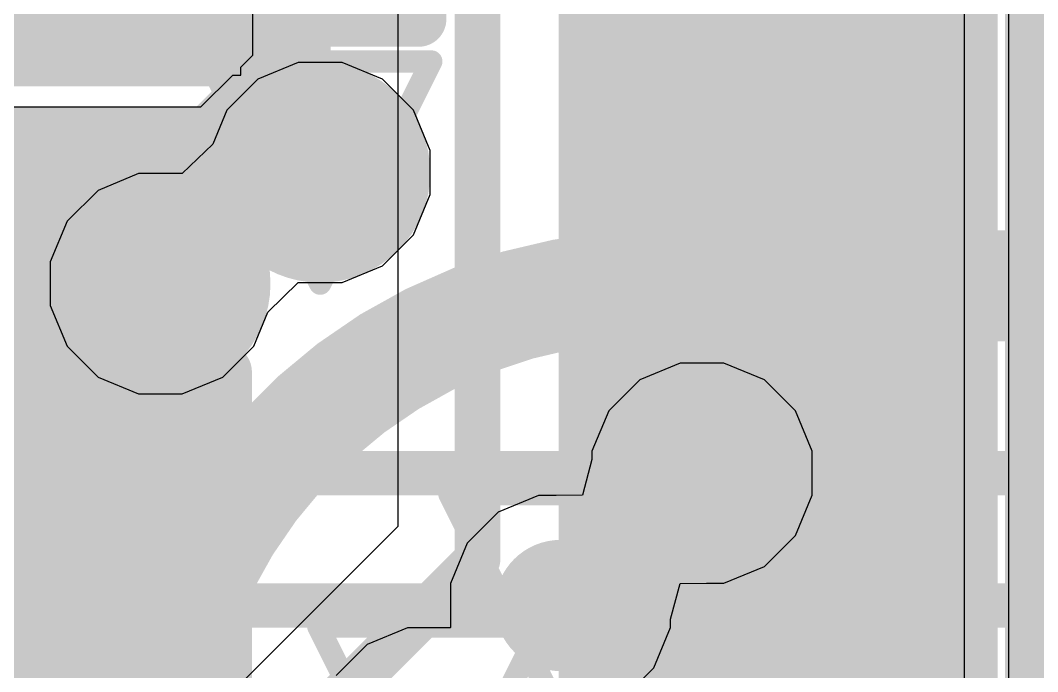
# Model space of a CAD drawing. Header units: inches. Extents: x -6 to 283, y -12 to 154.
# Drawn here: x 34.235 to 36.56, y -1.873 to -0.385 of the extents above; entities that cross this region are included whole.
import ezdxf

# ---------------------------------------------------------------- set-up
doc = ezdxf.new("R2010")
doc.units = ezdxf.units.IN
for name, color, linetype in [('Bottom Layer', 5, 'Continuous'), ('Bottom Overlay', 54, 'Continuous'), ('Bottom Paste', 16, 'Continuous'), ('Bottom Solder', 6, 'Continuous'), ('Drill Drawing', 1, 'Continuous'), ('GND-1', 16, 'Continuous'), ('GND-2', 90, 'Continuous'), ('GND-3', 216, 'Continuous'), ('GND-4', 54, 'Continuous'), ('PWR-1', 156, 'Continuous'), ('PWR-2', 130, 'Continuous'), ('Signal L1', 76, 'Continuous'), ('Signal L2', 6, 'Continuous'), ('Top Layer', 1, 'Continuous'), ('Top Overlay', 2, 'Continuous'), ('Top Paste', 8, 'Continuous'), ('Top Solder', 216, 'Continuous'), ('Via Holes', 16, 'Continuous')]:
    doc.layers.add(name, color=color, linetype=linetype)

# ---------------------------------------------------------------- blocks, each defined once
blk = doc.blocks.new('C___0402_B_17')
at = {"layer": 'Bottom Layer'}
for points in [[(-0.2413, 0.3175), (-0.2413, -0.3175), (-0.6985, -0.3175), (-0.6985, 0.3175)], [(0.6985, 0.3175), (0.6985, -0.3175), (0.2413, -0.3175), (0.2413, 0.3175)]]:
    blk.add_hatch(color=5, dxfattribs=at).paths.add_polyline_path(points)
at = {"layer": 'Bottom Paste'}
for points in [[(-0.2413, 0.3175), (-0.2413, -0.3175), (-0.6985, -0.3175), (-0.6985, 0.3175)], [(0.6985, 0.3175), (0.6985, -0.3175), (0.2413, -0.3175), (0.2413, 0.3175)]]:
    blk.add_hatch(color=16, dxfattribs=at).paths.add_polyline_path(points)
at = {"layer": 'Bottom Solder'}
for points in [[(-0.1813, 0.3775), (-0.1813, -0.3775), (-0.7585, -0.3775), (-0.7585, 0.3775)], [(0.7585, 0.3775), (0.7585, -0.3775), (0.1813, -0.3775), (0.1813, 0.3775)]]:
    blk.add_hatch(color=6, dxfattribs=at).paths.add_polyline_path(points)
at = {"layer": 'Bottom Overlay'}
for points in [[(-0.7874, -0.4064, 0.127, 0.127, 0), (-0.7874, 0.4064, 0.127, 0.127, 0)], [(-0.7874, 0.4064, 0.127, 0.127, 0), (-0.2794, 0.4064, 0.127, 0.127, 0)], [(0.2794, 0.4064, 0.127, 0.127, 0), (0.7874, 0.4064, 0.127, 0.127, 0)], [(0.7874, -0.4064, 0.127, 0.127, 0), (0.7874, 0.4064, 0.127, 0.127, 0)], [(-0.7874, -0.4064, 0.127, 0.127, 0), (-0.2794, -0.4064, 0.127, 0.127, 0)], [(0.2794, -0.4064, 0.127, 0.127, 0), (0.7874, -0.4064, 0.127, 0.127, 0)]]:
    blk.add_lwpolyline(points, format="xyseb", dxfattribs=at)
for points in [[(-0.8191, 0.4064, 0.0635, 0.0635, 1), (-0.7556, 0.4064, 0.0635, 0.0635, 1)], [(-0.8191, 0.4064, 0.0635, 0.0635, 1), (-0.7556, 0.4064, 0.0635, 0.0635, 1)], [(-0.3111, 0.4064, 0.0635, 0.0635, 1), (-0.2477, 0.4064, 0.0635, 0.0635, 1)], [(0.2477, 0.4064, 0.0635, 0.0635, 1), (0.3111, 0.4064, 0.0635, 0.0635, 1)], [(0.7556, 0.4064, 0.0635, 0.0635, 1), (0.8191, 0.4064, 0.0635, 0.0635, 1)], [(0.7556, 0.4064, 0.0635, 0.0635, 1), (0.8191, 0.4064, 0.0635, 0.0635, 1)], [(-0.8191, -0.4064, 0.0635, 0.0635, 1), (-0.7556, -0.4064, 0.0635, 0.0635, 1)], [(-0.8191, -0.4064, 0.0635, 0.0635, 1), (-0.7556, -0.4064, 0.0635, 0.0635, 1)], [(-0.3111, -0.4064, 0.0635, 0.0635, 1), (-0.2477, -0.4064, 0.0635, 0.0635, 1)], [(0.2477, -0.4064, 0.0635, 0.0635, 1), (0.3111, -0.4064, 0.0635, 0.0635, 1)], [(0.7556, -0.4064, 0.0635, 0.0635, 1), (0.8191, -0.4064, 0.0635, 0.0635, 1)], [(0.7556, -0.4064, 0.0635, 0.0635, 1), (0.8191, -0.4064, 0.0635, 0.0635, 1)]]:
    blk.add_lwpolyline(points, format="xyseb", close=True, dxfattribs=at)
blk = doc.blocks.new('68_QFN__7_7__B_43')
at = {"layer": 'Bottom Layer'}
for points in [[(3.035, 1.51), (3.835, 1.51), (3.835, 1.29), (3.035, 1.29)], [(3.035, 1.16), (3.835, 1.16), (3.835, 0.94), (3.035, 0.94)], [(3.035, 0.81), (3.835, 0.81), (3.835, 0.59), (3.035, 0.59)], [(3.035, 0.46), (3.835, 0.46), (3.835, 0.24), (3.035, 0.24)]]:
    blk.add_hatch(color=5, dxfattribs=at).paths.add_polyline_path(points)
at = {"layer": 'Bottom Paste'}
for points in [[(3.035, 1.51), (3.835, 1.51), (3.835, 1.29), (3.035, 1.29)], [(3.035, 1.16), (3.835, 1.16), (3.835, 0.94), (3.035, 0.94)], [(3.035, 0.81), (3.835, 0.81), (3.835, 0.59), (3.035, 0.59)], [(3.035, 0.46), (3.835, 0.46), (3.835, 0.24), (3.035, 0.24)]]:
    blk.add_hatch(color=16, dxfattribs=at).paths.add_polyline_path(points)
at = {"layer": 'Bottom Solder'}
for points in [[(-2.9166, 2.9166), (2.9166, 2.9166), (2.9166, -2.9166), (-2.9166, -2.9166)], [(2.9334, 1.9616), (3.9366, 1.9616), (3.9366, 1.5384), (2.9334, 1.5384)], [(2.9334, 1.6116), (3.9366, 1.6116), (3.9366, 1.1884), (2.9334, 1.1884)], [(2.9334, 1.2616), (3.9366, 1.2616), (3.9366, 0.8384), (2.9334, 0.8384)], [(2.9334, 0.9116), (3.9366, 0.9116), (3.9366, 0.4884), (2.9334, 0.4884)], [(2.9334, 0.5616), (3.9366, 0.5616), (3.9366, 0.1384), (2.9334, 0.1384)], [(2.9334, 0.2116), (3.9366, 0.2116), (3.9366, -0.2116), (2.9334, -0.2116)]]:
    blk.add_hatch(color=6, dxfattribs=at).paths.add_polyline_path(points)
blk = doc.blocks.new('C___0402_436')
at = {"layer": 'Top Layer'}
for points in [[(-0.6985, -0.3175), (-0.6985, 0.3175), (-0.2413, 0.3175), (-0.2413, -0.3175)], [(0.2413, -0.3175), (0.2413, 0.3175), (0.6985, 0.3175), (0.6985, -0.3175)]]:
    blk.add_hatch(color=1, dxfattribs=at).paths.add_polyline_path(points)
at = {"layer": 'Top Paste'}
for points in [[(-0.6985, -0.3175), (-0.6985, 0.3175), (-0.2413, 0.3175), (-0.2413, -0.3175)], [(0.2413, -0.3175), (0.2413, 0.3175), (0.6985, 0.3175), (0.6985, -0.3175)]]:
    blk.add_hatch(color=8, dxfattribs=at).paths.add_polyline_path(points)
at = {"layer": 'Top Solder'}
for points in [[(-0.7585, -0.3775), (-0.7585, 0.3775), (-0.1813, 0.3775), (-0.1813, -0.3775)], [(0.1813, -0.3775), (0.1813, 0.3775), (0.7585, 0.3775), (0.7585, -0.3775)]]:
    blk.add_hatch(color=216, dxfattribs=at).paths.add_polyline_path(points)
at = {"layer": 'Top Overlay'}
for points in [[(-0.2794, 0.4064, 0.127, 0.127, 0), (-0.7874, 0.4064, 0.127, 0.127, 0)], [(-0.7874, -0.4064, 0.127, 0.127, 0), (-0.7874, 0.4064, 0.127, 0.127, 0)], [(0.7874, 0.4064, 0.127, 0.127, 0), (0.2794, 0.4064, 0.127, 0.127, 0)], [(0.7874, -0.4064, 0.127, 0.127, 0), (0.7874, 0.4064, 0.127, 0.127, 0)], [(-0.2794, -0.4064, 0.127, 0.127, 0), (-0.7874, -0.4064, 0.127, 0.127, 0)], [(0.7874, -0.4064, 0.127, 0.127, 0), (0.2794, -0.4064, 0.127, 0.127, 0)]]:
    blk.add_lwpolyline(points, format="xyseb", dxfattribs=at)
for points in [[(-0.8191, 0.4064, 0.0635, 0.0635, 1), (-0.7556, 0.4064, 0.0635, 0.0635, 1)], [(-0.8191, 0.4064, 0.0635, 0.0635, 1), (-0.7556, 0.4064, 0.0635, 0.0635, 1)], [(-0.3111, 0.4064, 0.0635, 0.0635, 1), (-0.2477, 0.4064, 0.0635, 0.0635, 1)], [(0.2477, 0.4064, 0.0635, 0.0635, 1), (0.3111, 0.4064, 0.0635, 0.0635, 1)], [(0.7556, 0.4064, 0.0635, 0.0635, 1), (0.8191, 0.4064, 0.0635, 0.0635, 1)], [(0.7556, 0.4064, 0.0635, 0.0635, 1), (0.8191, 0.4064, 0.0635, 0.0635, 1)], [(-0.8191, -0.4064, 0.0635, 0.0635, 1), (-0.7556, -0.4064, 0.0635, 0.0635, 1)], [(-0.8191, -0.4064, 0.0635, 0.0635, 1), (-0.7556, -0.4064, 0.0635, 0.0635, 1)], [(-0.3111, -0.4064, 0.0635, 0.0635, 1), (-0.2477, -0.4064, 0.0635, 0.0635, 1)], [(0.2477, -0.4064, 0.0635, 0.0635, 1), (0.3111, -0.4064, 0.0635, 0.0635, 1)], [(0.7556, -0.4064, 0.0635, 0.0635, 1), (0.8191, -0.4064, 0.0635, 0.0635, 1)], [(0.7556, -0.4064, 0.0635, 0.0635, 1), (0.8191, -0.4064, 0.0635, 0.0635, 1)]]:
    blk.add_lwpolyline(points, format="xyseb", close=True, dxfattribs=at)
blk = doc.blocks.new('C___0402_B_446')
at = {"layer": 'Bottom Layer'}
for points in [[(-0.2413, 0.3175), (-0.2413, -0.3175), (-0.6985, -0.3175), (-0.6985, 0.3175)], [(0.6985, 0.3175), (0.6985, -0.3175), (0.2413, -0.3175), (0.2413, 0.3175)]]:
    blk.add_hatch(color=5, dxfattribs=at).paths.add_polyline_path(points)
at = {"layer": 'Bottom Paste'}
for points in [[(-0.2413, 0.3175), (-0.2413, -0.3175), (-0.6985, -0.3175), (-0.6985, 0.3175)], [(0.6985, 0.3175), (0.6985, -0.3175), (0.2413, -0.3175), (0.2413, 0.3175)]]:
    blk.add_hatch(color=16, dxfattribs=at).paths.add_polyline_path(points)
at = {"layer": 'Bottom Solder'}
for points in [[(-0.1813, 0.3775), (-0.1813, -0.3775), (-0.7585, -0.3775), (-0.7585, 0.3775)], [(0.7585, 0.3775), (0.7585, -0.3775), (0.1813, -0.3775), (0.1813, 0.3775)]]:
    blk.add_hatch(color=6, dxfattribs=at).paths.add_polyline_path(points)
at = {"layer": 'Bottom Overlay'}
for points in [[(-0.2794, 0.4064, 0.127, 0.127, 0), (-0.7874, 0.4064, 0.127, 0.127, 0)], [(-0.7874, 0.4064, 0.127, 0.127, 0), (-0.7874, -0.4064, 0.127, 0.127, 0)], [(0.7874, 0.4064, 0.127, 0.127, 0), (0.2794, 0.4064, 0.127, 0.127, 0)], [(0.7874, 0.4064, 0.127, 0.127, 0), (0.7874, -0.4064, 0.127, 0.127, 0)], [(-0.2794, -0.4064, 0.127, 0.127, 0), (-0.7874, -0.4064, 0.127, 0.127, 0)], [(0.7874, -0.4064, 0.127, 0.127, 0), (0.2794, -0.4064, 0.127, 0.127, 0)]]:
    blk.add_lwpolyline(points, format="xyseb", dxfattribs=at)
for points in [[(-0.8191, 0.4064, 0.0635, 0.0635, 1), (-0.7556, 0.4064, 0.0635, 0.0635, 1)], [(-0.8191, 0.4064, 0.0635, 0.0635, 1), (-0.7556, 0.4064, 0.0635, 0.0635, 1)], [(-0.3111, 0.4064, 0.0635, 0.0635, 1), (-0.2477, 0.4064, 0.0635, 0.0635, 1)], [(0.2477, 0.4064, 0.0635, 0.0635, 1), (0.3111, 0.4064, 0.0635, 0.0635, 1)], [(0.7556, 0.4064, 0.0635, 0.0635, 1), (0.8191, 0.4064, 0.0635, 0.0635, 1)], [(0.7556, 0.4064, 0.0635, 0.0635, 1), (0.8191, 0.4064, 0.0635, 0.0635, 1)], [(-0.8191, -0.4064, 0.0635, 0.0635, 1), (-0.7556, -0.4064, 0.0635, 0.0635, 1)], [(-0.8191, -0.4064, 0.0635, 0.0635, 1), (-0.7556, -0.4064, 0.0635, 0.0635, 1)], [(-0.3111, -0.4064, 0.0635, 0.0635, 1), (-0.2477, -0.4064, 0.0635, 0.0635, 1)], [(0.2477, -0.4064, 0.0635, 0.0635, 1), (0.3111, -0.4064, 0.0635, 0.0635, 1)], [(0.7556, -0.4064, 0.0635, 0.0635, 1), (0.8191, -0.4064, 0.0635, 0.0635, 1)], [(0.7556, -0.4064, 0.0635, 0.0635, 1), (0.8191, -0.4064, 0.0635, 0.0635, 1)]]:
    blk.add_lwpolyline(points, format="xyseb", close=True, dxfattribs=at)

msp = doc.modelspace()

# ---------------------------------------------------------------- hatches: boundary and pattern name
at = {"layer": 'Bottom Layer'}
msp.add_hatch(color=5, dxfattribs=at).paths.add_polyline_path([(34.0363, -1.9119), (34.7341, -1.9119), (34.7341, -0.5826), (34.0363, -0.5826)])
h = msp.add_hatch(color=5, dxfattribs=at)
edge = h.paths.add_edge_path()
edge.add_arc((34.9206, -0.7326), 0.15, 0, 360)
h = msp.add_hatch(color=5, dxfattribs=at)
edge = h.paths.add_edge_path()
edge.add_arc((34.5554, -0.9866), 0.15, 0, 360)
at = {"layer": 'Bottom Solder'}
h = msp.add_hatch(color=6, dxfattribs=at)
edge = h.paths.add_edge_path()
edge.add_arc((34.9206, -0.7326), 0.2516, 0, 360)
h = msp.add_hatch(color=6, dxfattribs=at)
edge = h.paths.add_edge_path()
edge.add_arc((34.5554, -0.9866), 0.2516, 0, 360)
at = {"layer": 'GND-1'}
h = msp.add_hatch(color=16, dxfattribs=at)
edge = h.paths.add_edge_path()
edge.add_arc((34.9206, -0.7326), 0.15, 0, 360)
h = msp.add_hatch(color=16, dxfattribs=at)
edge = h.paths.add_edge_path()
edge.add_arc((34.5554, -0.9866), 0.15, 0, 360)
at = {"layer": 'GND-2'}
h = msp.add_hatch(color=90, dxfattribs=at)
edge = h.paths.add_edge_path()
edge.add_arc((34.9206, -0.7326), 0.15, 0, 360)
h = msp.add_hatch(color=90, dxfattribs=at)
edge = h.paths.add_edge_path()
edge.add_arc((34.5554, -0.9866), 0.15, 0, 360)
h = msp.add_hatch(color=90, dxfattribs=at)
edge = h.paths.add_edge_path()
edge.add_arc((35.7933, -1.4197), 0.15, 0, 360)
h = msp.add_hatch(color=90, dxfattribs=at)
edge = h.paths.add_edge_path()
edge.add_arc((35.4699, -1.7221), 0.15, 0, 360)
at = {"layer": 'GND-3'}
h = msp.add_hatch(color=216, dxfattribs=at)
edge = h.paths.add_edge_path()
edge.add_arc((34.9206, -0.7326), 0.15, 0, 360)
h = msp.add_hatch(color=216, dxfattribs=at)
edge = h.paths.add_edge_path()
edge.add_arc((34.5554, -0.9866), 0.15, 0, 360)
h = msp.add_hatch(color=216, dxfattribs=at)
edge = h.paths.add_edge_path()
edge.add_arc((35.7933, -1.4197), 0.15, 0, 360)
h = msp.add_hatch(color=216, dxfattribs=at)
edge = h.paths.add_edge_path()
edge.add_arc((35.4699, -1.7221), 0.15, 0, 360)
at = {"layer": 'GND-4'}
h = msp.add_hatch(color=54, dxfattribs=at)
edge = h.paths.add_edge_path()
edge.add_arc((34.9206, -0.7326), 0.15, 0, 360)
h = msp.add_hatch(color=54, dxfattribs=at)
edge = h.paths.add_edge_path()
edge.add_arc((34.5554, -0.9866), 0.15, 0, 360)
at = {"layer": 'PWR-1'}
h = msp.add_hatch(color=156, dxfattribs=at)
edge = h.paths.add_edge_path()
edge.add_arc((34.9206, -0.7326), 0.15, 0, 360)
h = msp.add_hatch(color=156, dxfattribs=at)
edge = h.paths.add_edge_path()
edge.add_arc((34.5554, -0.9866), 0.15, 0, 360)
h = msp.add_hatch(color=156, dxfattribs=at)
edge = h.paths.add_edge_path()
edge.add_arc((35.7933, -1.4197), 0.15, 0, 360)
h = msp.add_hatch(color=156, dxfattribs=at)
edge = h.paths.add_edge_path()
edge.add_arc((35.4699, -1.7221), 0.15, 0, 360)
at = {"layer": 'PWR-2'}
h = msp.add_hatch(color=130, dxfattribs=at)
edge = h.paths.add_edge_path()
edge.add_arc((34.9206, -0.7326), 0.15, 0, 360)
h = msp.add_hatch(color=130, dxfattribs=at)
edge = h.paths.add_edge_path()
edge.add_arc((34.5554, -0.9866), 0.15, 0, 360)
h = msp.add_hatch(color=130, dxfattribs=at)
edge = h.paths.add_edge_path()
edge.add_arc((35.7933, -1.4197), 0.15, 0, 360)
h = msp.add_hatch(color=130, dxfattribs=at)
edge = h.paths.add_edge_path()
edge.add_arc((35.4699, -1.7221), 0.15, 0, 360)
at = {"layer": 'Signal L1'}
h = msp.add_hatch(color=76, dxfattribs=at)
edge = h.paths.add_edge_path()
edge.add_arc((34.9206, -0.7326), 0.15, 0, 360)
h = msp.add_hatch(color=76, dxfattribs=at)
edge = h.paths.add_edge_path()
edge.add_arc((34.5554, -0.9866), 0.15, 0, 360)
h = msp.add_hatch(color=76, dxfattribs=at)
edge = h.paths.add_edge_path()
edge.add_arc((35.7933, -1.4197), 0.15, 0, 360)
h = msp.add_hatch(color=76, dxfattribs=at)
edge = h.paths.add_edge_path()
edge.add_arc((35.4699, -1.7221), 0.15, 0, 360)
at = {"layer": 'Signal L2'}
h = msp.add_hatch(color=6, dxfattribs=at)
edge = h.paths.add_edge_path()
edge.add_arc((34.9206, -0.7326), 0.15, 0, 360)
h = msp.add_hatch(color=6, dxfattribs=at)
edge = h.paths.add_edge_path()
edge.add_arc((34.5554, -0.9866), 0.15, 0, 360)
h = msp.add_hatch(color=6, dxfattribs=at)
edge = h.paths.add_edge_path()
edge.add_arc((35.7933, -1.4197), 0.15, 0, 360)
h = msp.add_hatch(color=6, dxfattribs=at)
edge = h.paths.add_edge_path()
edge.add_arc((35.4699, -1.7221), 0.15, 0, 360)
at = {"layer": 'Top Layer'}
h = msp.add_hatch(color=1, dxfattribs=at)
edge = h.paths.add_edge_path()
edge.add_arc((34.9206, -0.7326), 0.15, 0, 360)
h = msp.add_hatch(color=1, dxfattribs=at)
edge = h.paths.add_edge_path()
edge.add_arc((34.5554, -0.9866), 0.15, 0, 360)
at = {"layer": 'Top Solder'}
h = msp.add_hatch(color=216, dxfattribs=at)
edge = h.paths.add_edge_path()
edge.add_arc((34.9206, -0.7326), 0.2516, 0, 360)
h = msp.add_hatch(color=216, dxfattribs=at)
edge = h.paths.add_edge_path()
edge.add_arc((34.5554, -0.9866), 0.2516, 0, 360)
at = {"layer": 'Via Holes'}
h = msp.add_hatch(color=7, dxfattribs=at)
edge = h.paths.add_edge_path()
edge.add_arc((34.9206, -0.7326), 0.075, 0, 360)
h = msp.add_hatch(color=7, dxfattribs=at)
edge = h.paths.add_edge_path()
edge.add_arc((34.5554, -0.9866), 0.075, 0, 360)
h = msp.add_hatch(color=7, dxfattribs=at)
edge = h.paths.add_edge_path()
edge.add_arc((35.7933, -1.4197), 0.075, 0, 360)
h = msp.add_hatch(color=7, dxfattribs=at)
edge = h.paths.add_edge_path()
edge.add_arc((35.4699, -1.7221), 0.075, 0, 360)

# ---------------------------------------------------------------- linework, layer by layer
at = {"layer": 'Bottom Layer'}
for p, q in [((36.4942, -0.8402), (36.4942, 0.3115)), ((34.7665, -0.464), (34.7665, 0.1054)), ((35.0977, -0.0798), (35.0977, -1.5415)), ((34.7392, -0.4913), (34.7665, -0.464)), ((34.6479, -0.5826), (34.7207, -0.5097)), ((34.7207, -0.5097), (34.7392, -0.5097)), ((34.7392, -0.5097), (34.7392, -0.4913)), ((34.0363, -0.5826), (34.6479, -0.5826)), ((36.4942, -1.8902), (36.4942, -0.8402)), ((35.0977, -1.5415), (34.6147, -2.0245))]:
    msp.add_line(p, q, dxfattribs=at)
for points in [[(34.8554, -0.4903, 0.1778, 0.1778, 0), (34.8554, 0.0268, 0.1778, 0.1778, 0)], [(35.2803, -1.6172, 0.1041, 0.1041, 0), (35.2803, -0.0798, 0.1041, 0.1041, 0)], [(34.6742, -0.6715, 0.1778, 0.1778, 0), (34.8554, -0.4903, 0.1778, 0.1778, 0)], [(34.5813, -0.7354, 0.1778, 0.1778, 0), (34.6452, -0.6715, 0.1778, 0.1778, 0)], [(34.6452, -0.6715, 0.1778, 0.1778, 0), (34.6742, -0.6715, 0.1778, 0.1778, 0)], [(34.5813, -0.7644, 0.1778, 0.1778, 0), (34.5813, -0.7354, 0.1778, 0.1778, 0)], [(34.3836, -0.9621, 0.1778, 0.1778, 0), (34.5813, -0.7644, 0.1778, 0.1778, 0)], [(34.3836, -1.5944, 0.1778, 0.1778, 0), (34.3836, -0.9621, 0.1778, 0.1778, 0)], [(34.3836, -2.5139, 0.1041, 0.1041, 0), (35.2803, -1.6172, 0.1041, 0.1041, 0)]]:
    msp.add_lwpolyline(points, format="xyseb", dxfattribs=at)
for points in [[(34.8109, -0.4903, 0.0889, 0.0889, 1), (34.8998, -0.4903, 0.0889, 0.0889, 1)], [(34.8109, -0.4903, 0.0889, 0.0889, 1), (34.8998, -0.4903, 0.0889, 0.0889, 1)], [(34.6008, -0.6715, 0.0889, 0.0889, 1), (34.6897, -0.6715, 0.0889, 0.0889, 1)], [(34.6008, -0.6715, 0.0889, 0.0889, 1), (34.6897, -0.6715, 0.0889, 0.0889, 1)], [(34.6298, -0.6715, 0.0889, 0.0889, 1), (34.7187, -0.6715, 0.0889, 0.0889, 1)], [(34.6298, -0.6715, 0.0889, 0.0889, 1), (34.7187, -0.6715, 0.0889, 0.0889, 1)], [(34.5369, -0.7354, 0.0889, 0.0889, 1), (34.6258, -0.7354, 0.0889, 0.0889, 1)], [(34.5369, -0.7354, 0.0889, 0.0889, 1), (34.6258, -0.7354, 0.0889, 0.0889, 1)], [(34.5369, -0.7644, 0.0889, 0.0889, 1), (34.6258, -0.7644, 0.0889, 0.0889, 1)], [(34.5369, -0.7644, 0.0889, 0.0889, 1), (34.6258, -0.7644, 0.0889, 0.0889, 1)], [(34.3391, -0.9621, 0.0889, 0.0889, 1), (34.428, -0.9621, 0.0889, 0.0889, 1)], [(34.3391, -0.9621, 0.0889, 0.0889, 1), (34.428, -0.9621, 0.0889, 0.0889, 1)], [(34.3391, -1.5944, 0.0889, 0.0889, 1), (34.428, -1.5944, 0.0889, 0.0889, 1)], [(35.2543, -1.6172, 0.0521, 0.0521, 1), (35.3063, -1.6172, 0.0521, 0.0521, 1)], [(35.2543, -1.6172, 0.0521, 0.0521, 1), (35.3063, -1.6172, 0.0521, 0.0521, 1)]]:
    msp.add_lwpolyline(points, format="xyseb", close=True, dxfattribs=at)
at = {"layer": 'Drill Drawing'}
for points in [[(34.6666, -0.4786, 0.0508, 0.0508, 0), (35.1746, -0.4786, 0.0508, 0.0508, 0)], [(34.6666, -0.4786, 0.0508, 0.0508, 0), (34.9206, -0.9866, 0.0508, 0.0508, 0)], [(34.9206, -0.9866, 0.0508, 0.0508, 0), (35.1746, -0.4786, 0.0508, 0.0508, 0)], [(34.3014, -0.7326, 0.0508, 0.0508, 0), (34.8094, -0.7326, 0.0508, 0.0508, 0)], [(34.3014, -0.7326, 0.0508, 0.0508, 0), (34.5554, -1.2406, 0.0508, 0.0508, 0)], [(34.5554, -1.2406, 0.0508, 0.0508, 0), (34.8094, -0.7326, 0.0508, 0.0508, 0)], [(35.5393, -1.1657, 0.0508, 0.0508, 0), (36.0473, -1.1657, 0.0508, 0.0508, 0)], [(35.5393, -1.1657, 0.0508, 0.0508, 0), (35.7933, -1.6737, 0.0508, 0.0508, 0)], [(35.7933, -1.6737, 0.0508, 0.0508, 0), (36.0473, -1.1657, 0.0508, 0.0508, 0)], [(35.2159, -1.4681, 0.0508, 0.0508, 0), (35.7239, -1.4681, 0.0508, 0.0508, 0)], [(35.2159, -1.4681, 0.0508, 0.0508, 0), (35.4699, -1.9761, 0.0508, 0.0508, 0)], [(35.4699, -1.9761, 0.0508, 0.0508, 0), (35.7239, -1.4681, 0.0508, 0.0508, 0)], [(34.9163, -1.7705, 0.0508, 0.0508, 0), (35.4243, -1.7705, 0.0508, 0.0508, 0)], [(34.9163, -1.7705, 0.0508, 0.0508, 0), (35.1703, -2.2785, 0.0508, 0.0508, 0)], [(35.1703, -2.2785, 0.0508, 0.0508, 0), (35.4243, -1.7705, 0.0508, 0.0508, 0)]]:
    msp.add_lwpolyline(points, format="xyseb", dxfattribs=at)
for points in [[(34.6539, -0.4786, 0.0254, 0.0254, 1), (34.6793, -0.4786, 0.0254, 0.0254, 1)], [(34.6539, -0.4786, 0.0254, 0.0254, 1), (34.6793, -0.4786, 0.0254, 0.0254, 1)], [(35.1619, -0.4786, 0.0254, 0.0254, 1), (35.1873, -0.4786, 0.0254, 0.0254, 1)], [(35.1619, -0.4786, 0.0254, 0.0254, 1), (35.1873, -0.4786, 0.0254, 0.0254, 1)], [(34.2887, -0.7326, 0.0254, 0.0254, 1), (34.3141, -0.7326, 0.0254, 0.0254, 1)], [(34.2887, -0.7326, 0.0254, 0.0254, 1), (34.3141, -0.7326, 0.0254, 0.0254, 1)], [(34.7967, -0.7326, 0.0254, 0.0254, 1), (34.8221, -0.7326, 0.0254, 0.0254, 1)], [(34.7967, -0.7326, 0.0254, 0.0254, 1), (34.8221, -0.7326, 0.0254, 0.0254, 1)], [(34.9079, -0.9866, 0.0254, 0.0254, 1), (34.9333, -0.9866, 0.0254, 0.0254, 1)], [(34.9079, -0.9866, 0.0254, 0.0254, 1), (34.9333, -0.9866, 0.0254, 0.0254, 1)], [(35.5266, -1.1657, 0.0254, 0.0254, 1), (35.552, -1.1657, 0.0254, 0.0254, 1)], [(35.5266, -1.1657, 0.0254, 0.0254, 1), (35.552, -1.1657, 0.0254, 0.0254, 1)], [(36.0346, -1.1657, 0.0254, 0.0254, 1), (36.06, -1.1657, 0.0254, 0.0254, 1)], [(36.0346, -1.1657, 0.0254, 0.0254, 1), (36.06, -1.1657, 0.0254, 0.0254, 1)], [(34.5427, -1.2406, 0.0254, 0.0254, 1), (34.5681, -1.2406, 0.0254, 0.0254, 1)], [(34.5427, -1.2406, 0.0254, 0.0254, 1), (34.5681, -1.2406, 0.0254, 0.0254, 1)], [(35.2032, -1.4681, 0.0254, 0.0254, 1), (35.2286, -1.4681, 0.0254, 0.0254, 1)], [(35.2032, -1.4681, 0.0254, 0.0254, 1), (35.2286, -1.4681, 0.0254, 0.0254, 1)], [(35.7112, -1.4681, 0.0254, 0.0254, 1), (35.7366, -1.4681, 0.0254, 0.0254, 1)], [(35.7112, -1.4681, 0.0254, 0.0254, 1), (35.7366, -1.4681, 0.0254, 0.0254, 1)], [(35.7806, -1.6737, 0.0254, 0.0254, 1), (35.806, -1.6737, 0.0254, 0.0254, 1)], [(35.7806, -1.6737, 0.0254, 0.0254, 1), (35.806, -1.6737, 0.0254, 0.0254, 1)], [(34.9036, -1.7705, 0.0254, 0.0254, 1), (34.929, -1.7705, 0.0254, 0.0254, 1)], [(34.9036, -1.7705, 0.0254, 0.0254, 1), (34.929, -1.7705, 0.0254, 0.0254, 1)], [(35.4116, -1.7705, 0.0254, 0.0254, 1), (35.437, -1.7705, 0.0254, 0.0254, 1)], [(35.4116, -1.7705, 0.0254, 0.0254, 1), (35.437, -1.7705, 0.0254, 0.0254, 1)]]:
    msp.add_lwpolyline(points, format="xyseb", close=True, dxfattribs=at)
at = {"layer": 'GND-1'}
for p, q in [((34.8705, -0.481), (34.778, -0.5193)), ((34.9706, -0.481), (34.8705, -0.481)), ((35.0631, -0.5193), (34.9706, -0.481)), ((34.778, -0.5193), (34.7073, -0.59)), ((35.1339, -0.59), (35.0631, -0.5193)), ((34.7073, -0.59), (34.6751, -0.6676)), ((35.1722, -0.6825), (35.1339, -0.59)), ((34.6751, -0.6676), (34.6054, -0.735)), ((35.1722, -0.7826), (35.1722, -0.6825)), ((34.5053, -0.735), (34.4129, -0.7733)), ((34.6054, -0.735), (34.5053, -0.735)), ((34.4129, -0.7733), (34.3421, -0.844)), ((35.1339, -0.8751), (35.1722, -0.7826)), ((34.3421, -0.844), (34.3038, -0.9365)), ((35.0631, -0.9459), (35.1339, -0.8751)), ((34.3038, -0.9365), (34.3038, -1.0366)), ((34.9706, -0.9842), (35.0631, -0.9459)), ((34.8008, -1.0515), (34.8705, -0.9842)), ((34.8705, -0.9842), (34.9706, -0.9842)), ((34.3038, -1.0366), (34.3421, -1.1291)), ((34.7687, -1.1291), (34.8008, -1.0515)), ((34.3421, -1.1291), (34.4129, -1.1999)), ((34.6979, -1.1999), (34.7687, -1.1291)), ((34.4129, -1.1999), (34.5053, -1.2382)), ((34.6054, -1.2382), (34.6979, -1.1999)), ((34.5053, -1.2382), (34.6054, -1.2382))]:
    msp.add_line(p, q, dxfattribs=at)
at = {"layer": 'GND-2'}
for p, q in [((34.8705, -0.481), (34.778, -0.5193)), ((34.9706, -0.481), (34.8705, -0.481)), ((35.0631, -0.5193), (34.9706, -0.481)), ((34.778, -0.5193), (34.7073, -0.59)), ((35.1339, -0.59), (35.0631, -0.5193)), ((34.7073, -0.59), (34.6751, -0.6676)), ((35.1722, -0.6825), (35.1339, -0.59)), ((34.6751, -0.6676), (34.6054, -0.735)), ((35.1722, -0.7826), (35.1722, -0.6825)), ((34.5053, -0.735), (34.4129, -0.7733)), ((34.6054, -0.735), (34.5053, -0.735)), ((34.4129, -0.7733), (34.3421, -0.844)), ((35.1339, -0.8751), (35.1722, -0.7826)), ((34.3421, -0.844), (34.3038, -0.9365)), ((35.0631, -0.9459), (35.1339, -0.8751)), ((34.3038, -0.9365), (34.3038, -1.0366)), ((34.9706, -0.9842), (35.0631, -0.9459)), ((34.8008, -1.0515), (34.8705, -0.9842)), ((34.8705, -0.9842), (34.9706, -0.9842)), ((34.3038, -1.0366), (34.3421, -1.1291)), ((34.7687, -1.1291), (34.8008, -1.0515)), ((34.3421, -1.1291), (34.4129, -1.1999)), ((34.6979, -1.1999), (34.7687, -1.1291)), ((35.7432, -1.1681), (35.6507, -1.2064)), ((35.8433, -1.1681), (35.7432, -1.1681)), ((35.9358, -1.2064), (35.8433, -1.1681)), ((34.4129, -1.1999), (34.5053, -1.2382)), ((34.6054, -1.2382), (34.6979, -1.1999)), ((35.6507, -1.2064), (35.58, -1.2772)), ((36.0066, -1.2772), (35.9358, -1.2064)), ((34.5053, -1.2382), (34.6054, -1.2382)), ((35.58, -1.2772), (35.5417, -1.3697)), ((36.0449, -1.3697), (36.0066, -1.2772)), ((35.5417, -1.3697), (35.5417, -1.3884)), ((36.0449, -1.4698), (36.0449, -1.3697)), ((35.5417, -1.3884), (35.52, -1.47)), ((35.4198, -1.4705), (35.3273, -1.5088)), ((35.4595, -1.4705), (35.4198, -1.4705)), ((35.52, -1.47), (35.4595, -1.4705)), ((36.0066, -1.5622), (36.0449, -1.4698)), ((35.3273, -1.5088), (35.2566, -1.5796)), ((35.2566, -1.5796), (35.2183, -1.6721)), ((35.9358, -1.633), (36.0066, -1.5622)), ((35.8433, -1.6713), (35.9358, -1.633)), ((35.2183, -1.6721), (35.2183, -1.7722)), ((35.7215, -1.7534), (35.7431, -1.6719)), ((35.7431, -1.6719), (35.8036, -1.6713)), ((35.8036, -1.6713), (35.8433, -1.6713)), ((35.7215, -1.7722), (35.7215, -1.7534)), ((35.1203, -1.7729), (35.0278, -1.8112)), ((35.2177, -1.7729), (35.1203, -1.7729)), ((35.2183, -1.7722), (35.2177, -1.7729)), ((35.6831, -1.8646), (35.7215, -1.7722)), ((35.0278, -1.8112), (34.957, -1.882)), ((35.6124, -1.9354), (35.6831, -1.8646))]:
    msp.add_line(p, q, dxfattribs=at)
at = {"layer": 'GND-3'}
for p, q in [((34.8705, -0.481), (34.778, -0.5193)), ((34.9706, -0.481), (34.8705, -0.481)), ((35.0631, -0.5193), (34.9706, -0.481)), ((34.778, -0.5193), (34.7073, -0.59)), ((35.1339, -0.59), (35.0631, -0.5193)), ((34.7073, -0.59), (34.6751, -0.6676)), ((35.1722, -0.6825), (35.1339, -0.59)), ((34.6751, -0.6676), (34.6054, -0.735)), ((35.1722, -0.7826), (35.1722, -0.6825)), ((34.5053, -0.735), (34.4129, -0.7733)), ((34.6054, -0.735), (34.5053, -0.735)), ((34.4129, -0.7733), (34.3421, -0.844)), ((35.1339, -0.8751), (35.1722, -0.7826)), ((34.3421, -0.844), (34.3038, -0.9365)), ((35.0631, -0.9459), (35.1339, -0.8751)), ((34.3038, -0.9365), (34.3038, -1.0366)), ((34.9706, -0.9842), (35.0631, -0.9459)), ((34.8008, -1.0515), (34.8705, -0.9842)), ((34.8705, -0.9842), (34.9706, -0.9842)), ((34.3038, -1.0366), (34.3421, -1.1291)), ((34.7687, -1.1291), (34.8008, -1.0515)), ((34.3421, -1.1291), (34.4129, -1.1999)), ((34.6979, -1.1999), (34.7687, -1.1291)), ((35.7432, -1.1681), (35.6507, -1.2064)), ((35.8433, -1.1681), (35.7432, -1.1681)), ((35.9358, -1.2064), (35.8433, -1.1681)), ((34.4129, -1.1999), (34.5053, -1.2382)), ((34.6054, -1.2382), (34.6979, -1.1999)), ((35.6507, -1.2064), (35.58, -1.2772)), ((36.0066, -1.2772), (35.9358, -1.2064)), ((34.5053, -1.2382), (34.6054, -1.2382)), ((35.58, -1.2772), (35.5417, -1.3697)), ((36.0449, -1.3697), (36.0066, -1.2772)), ((35.5417, -1.3697), (35.5417, -1.3884)), ((36.0449, -1.4698), (36.0449, -1.3697)), ((35.5417, -1.3884), (35.52, -1.47)), ((35.4198, -1.4705), (35.3273, -1.5088)), ((35.4595, -1.4705), (35.4198, -1.4705)), ((35.52, -1.47), (35.4595, -1.4705)), ((36.0066, -1.5622), (36.0449, -1.4698)), ((35.3273, -1.5088), (35.2566, -1.5796)), ((35.2566, -1.5796), (35.2183, -1.6721)), ((35.9358, -1.633), (36.0066, -1.5622)), ((35.8433, -1.6713), (35.9358, -1.633)), ((35.2183, -1.6721), (35.2183, -1.7722)), ((35.7215, -1.7534), (35.7431, -1.6719)), ((35.7431, -1.6719), (35.8036, -1.6713)), ((35.8036, -1.6713), (35.8433, -1.6713)), ((35.7215, -1.7722), (35.7215, -1.7534)), ((35.1203, -1.7729), (35.0278, -1.8112)), ((35.2177, -1.7729), (35.1203, -1.7729)), ((35.2183, -1.7722), (35.2177, -1.7729)), ((35.6831, -1.8646), (35.7215, -1.7722)), ((35.0278, -1.8112), (34.957, -1.882)), ((35.6124, -1.9354), (35.6831, -1.8646))]:
    msp.add_line(p, q, dxfattribs=at)
at = {"layer": 'GND-4'}
for p, q in [((34.8705, -0.481), (34.778, -0.5193)), ((34.9706, -0.481), (34.8705, -0.481)), ((35.0631, -0.5193), (34.9706, -0.481)), ((34.778, -0.5193), (34.7073, -0.59)), ((35.1339, -0.59), (35.0631, -0.5193)), ((34.7073, -0.59), (34.6751, -0.6676)), ((35.1722, -0.6825), (35.1339, -0.59)), ((34.6751, -0.6676), (34.6054, -0.735)), ((35.1722, -0.7826), (35.1722, -0.6825)), ((34.5053, -0.735), (34.4129, -0.7733)), ((34.6054, -0.735), (34.5053, -0.735)), ((34.4129, -0.7733), (34.3421, -0.844)), ((35.1339, -0.8751), (35.1722, -0.7826)), ((34.3421, -0.844), (34.3038, -0.9365)), ((35.0631, -0.9459), (35.1339, -0.8751)), ((34.3038, -0.9365), (34.3038, -1.0366)), ((34.9706, -0.9842), (35.0631, -0.9459)), ((34.8008, -1.0515), (34.8705, -0.9842)), ((34.8705, -0.9842), (34.9706, -0.9842)), ((34.3038, -1.0366), (34.3421, -1.1291)), ((34.7687, -1.1291), (34.8008, -1.0515)), ((34.3421, -1.1291), (34.4129, -1.1999)), ((34.6979, -1.1999), (34.7687, -1.1291)), ((34.4129, -1.1999), (34.5053, -1.2382)), ((34.6054, -1.2382), (34.6979, -1.1999)), ((34.5053, -1.2382), (34.6054, -1.2382))]:
    msp.add_line(p, q, dxfattribs=at)
at = {"layer": 'PWR-1'}
for p, q in [((36.3925, 3.4909), (36.3925, -4.6025)), ((34.8705, -0.481), (34.778, -0.5193)), ((34.9706, -0.481), (34.8705, -0.481)), ((35.0631, -0.5193), (34.9706, -0.481)), ((34.778, -0.5193), (34.7073, -0.59)), ((35.1339, -0.59), (35.0631, -0.5193)), ((34.7073, -0.59), (34.6751, -0.6676)), ((35.1722, -0.6825), (35.1339, -0.59)), ((34.6751, -0.6676), (34.6054, -0.735)), ((35.1722, -0.7826), (35.1722, -0.6825)), ((34.5053, -0.735), (34.4129, -0.7733)), ((34.6054, -0.735), (34.5053, -0.735)), ((34.4129, -0.7733), (34.3421, -0.844)), ((35.1339, -0.8751), (35.1722, -0.7826)), ((34.3421, -0.844), (34.3038, -0.9365)), ((35.0631, -0.9459), (35.1339, -0.8751)), ((34.3038, -0.9365), (34.3038, -1.0366)), ((34.9706, -0.9842), (35.0631, -0.9459)), ((34.8008, -1.0515), (34.8705, -0.9842)), ((34.8705, -0.9842), (34.9706, -0.9842)), ((34.3038, -1.0366), (34.3421, -1.1291)), ((34.7687, -1.1291), (34.8008, -1.0515)), ((34.3421, -1.1291), (34.4129, -1.1999)), ((34.6979, -1.1999), (34.7687, -1.1291)), ((35.7432, -1.1681), (35.6507, -1.2064)), ((35.8433, -1.1681), (35.7432, -1.1681)), ((35.9358, -1.2064), (35.8433, -1.1681)), ((34.4129, -1.1999), (34.5053, -1.2382)), ((34.6054, -1.2382), (34.6979, -1.1999)), ((35.6507, -1.2064), (35.58, -1.2772)), ((36.0066, -1.2772), (35.9358, -1.2064)), ((34.5053, -1.2382), (34.6054, -1.2382)), ((35.58, -1.2772), (35.5417, -1.3697)), ((36.0449, -1.3697), (36.0066, -1.2772)), ((35.5417, -1.3697), (35.5417, -1.3884)), ((36.0449, -1.4698), (36.0449, -1.3697)), ((35.5417, -1.3884), (35.52, -1.47)), ((35.4198, -1.4705), (35.3273, -1.5088)), ((35.4595, -1.4705), (35.4198, -1.4705)), ((35.52, -1.47), (35.4595, -1.4705)), ((36.0066, -1.5622), (36.0449, -1.4698)), ((35.3273, -1.5088), (35.2566, -1.5796)), ((35.2566, -1.5796), (35.2183, -1.6721)), ((35.9358, -1.633), (36.0066, -1.5622)), ((35.8433, -1.6713), (35.9358, -1.633)), ((35.2183, -1.6721), (35.2183, -1.7722)), ((35.7215, -1.7534), (35.7431, -1.6719)), ((35.7431, -1.6719), (35.8036, -1.6713)), ((35.8036, -1.6713), (35.8433, -1.6713)), ((35.7215, -1.7722), (35.7215, -1.7534)), ((35.1203, -1.7729), (35.0278, -1.8112)), ((35.2177, -1.7729), (35.1203, -1.7729)), ((35.2183, -1.7722), (35.2177, -1.7729)), ((35.6831, -1.8646), (35.7215, -1.7722)), ((35.0278, -1.8112), (34.957, -1.882)), ((35.6124, -1.9354), (35.6831, -1.8646))]:
    msp.add_line(p, q, dxfattribs=at)
at = {"layer": 'PWR-2'}
for p, q in [((35.7432, -1.1681), (35.6507, -1.2064)), ((35.8433, -1.1681), (35.7432, -1.1681)), ((35.9358, -1.2064), (35.8433, -1.1681)), ((35.6507, -1.2064), (35.58, -1.2772)), ((36.0066, -1.2772), (35.9358, -1.2064)), ((35.58, -1.2772), (35.5417, -1.3697)), ((36.0449, -1.3697), (36.0066, -1.2772)), ((35.5417, -1.3697), (35.5417, -1.3884)), ((36.0449, -1.4698), (36.0449, -1.3697)), ((35.5417, -1.3884), (35.52, -1.47)), ((35.4198, -1.4705), (35.3273, -1.5088)), ((35.4595, -1.4705), (35.4198, -1.4705)), ((35.52, -1.47), (35.4595, -1.4705)), ((36.0066, -1.5622), (36.0449, -1.4698)), ((35.3273, -1.5088), (35.2566, -1.5796)), ((35.2566, -1.5796), (35.2183, -1.6721)), ((35.9358, -1.633), (36.0066, -1.5622)), ((35.8433, -1.6713), (35.9358, -1.633)), ((35.2183, -1.6721), (35.2183, -1.7722)), ((35.7215, -1.7534), (35.7431, -1.6719)), ((35.7431, -1.6719), (35.8036, -1.6713)), ((35.8036, -1.6713), (35.8433, -1.6713)), ((35.7215, -1.7722), (35.7215, -1.7534)), ((35.1203, -1.7729), (35.0278, -1.8112)), ((35.2177, -1.7729), (35.1203, -1.7729)), ((35.2183, -1.7722), (35.2177, -1.7729)), ((35.6831, -1.8646), (35.7215, -1.7722)), ((35.0278, -1.8112), (34.957, -1.882)), ((35.6124, -1.9354), (35.6831, -1.8646))]:
    msp.add_line(p, q, dxfattribs=at)
at = {"layer": 'Signal L1'}
for points in [[(34.5305, -2.1495, 0.254, 0.254, -0.414214), (35.6887, -0.9913, 0.254, 0.254, 0)], [(35.6887, -0.9913, 0.254, 0.254, 0), (41.5028, -0.9913, 0.254, 0.254, 0)], [(35.7933, -1.4197, 0.1016, 0.1016, 0), (50.0663, -1.4197, 0.1016, 0.1016, 0)], [(35.4699, -1.7221, 0.1016, 0.1016, 0), (50.1268, -1.7221, 0.1016, 0.1016, 0)]]:
    msp.add_lwpolyline(points, format="xyseb", dxfattribs=at)
for points in [[(35.6252, -0.9913, 0.127, 0.127, 1), (35.7522, -0.9913, 0.127, 0.127, 1)], [(35.6252, -0.9913, 0.127, 0.127, 1), (35.7522, -0.9913, 0.127, 0.127, 1)], [(35.7679, -1.4197, 0.0508, 0.0508, 1), (35.8187, -1.4197, 0.0508, 0.0508, 1)], [(35.4445, -1.7221, 0.0508, 0.0508, 1), (35.4953, -1.7221, 0.0508, 0.0508, 1)]]:
    msp.add_lwpolyline(points, format="xyseb", close=True, dxfattribs=at)
at = {"layer": 'Signal L2'}
for points in [[(32.338, -1.4197, 0.1016, 0.1016, 0), (35.7933, -1.4197, 0.1016, 0.1016, 0)], [(32.2128, -1.7221, 0.1016, 0.1016, 0), (35.4699, -1.7221, 0.1016, 0.1016, 0)]]:
    msp.add_lwpolyline(points, format="xyseb", dxfattribs=at)
for points in [[(35.7679, -1.4197, 0.0508, 0.0508, 1), (35.8187, -1.4197, 0.0508, 0.0508, 1)], [(35.4445, -1.7221, 0.0508, 0.0508, 1), (35.4953, -1.7221, 0.0508, 0.0508, 1)]]:
    msp.add_lwpolyline(points, format="xyseb", close=True, dxfattribs=at)
at = {"layer": 'Top Layer'}
for p, q in [((34.8705, -0.481), (34.778, -0.5193)), ((34.9706, -0.481), (34.8705, -0.481)), ((35.0631, -0.5193), (34.9706, -0.481)), ((34.778, -0.5193), (34.7073, -0.59)), ((35.1339, -0.59), (35.0631, -0.5193)), ((34.7073, -0.59), (34.6751, -0.6676)), ((35.1722, -0.6825), (35.1339, -0.59)), ((34.6751, -0.6676), (34.6054, -0.735)), ((35.1722, -0.7826), (35.1722, -0.6825)), ((34.5053, -0.735), (34.4129, -0.7733)), ((34.6054, -0.735), (34.5053, -0.735)), ((34.4129, -0.7733), (34.3421, -0.844)), ((35.1339, -0.8751), (35.1722, -0.7826)), ((34.3421, -0.844), (34.3038, -0.9365)), ((35.0631, -0.9459), (35.1339, -0.8751)), ((34.3038, -0.9365), (34.3038, -1.0366)), ((34.9706, -0.9842), (35.0631, -0.9459)), ((34.8008, -1.0515), (34.8705, -0.9842)), ((34.8705, -0.9842), (34.9706, -0.9842)), ((34.3038, -1.0366), (34.3421, -1.1291)), ((34.7687, -1.1291), (34.8008, -1.0515)), ((34.3421, -1.1291), (34.4129, -1.1999)), ((34.6979, -1.1999), (34.7687, -1.1291)), ((34.4129, -1.1999), (34.5053, -1.2382)), ((34.6054, -1.2382), (34.6979, -1.1999)), ((34.5053, -1.2382), (34.6054, -1.2382))]:
    msp.add_line(p, q, dxfattribs=at)

# ---------------------------------------------------------------- block references
for name, p, rotation in [('68_QFN__7_7__B_43', (39.4022, -0.2532), 180), ('C___0402_436', (34.7391, 0.4058), 270), ('C___0402_B_446', (33.9137, -0.0652), 180)]:
    msp.add_blockref(name, p, dxfattribs=dict(rotation=rotation))
msp.add_blockref('C___0402_B_17', (33.9137, -1.5944))

doc.saveas('drawing.dxf')
